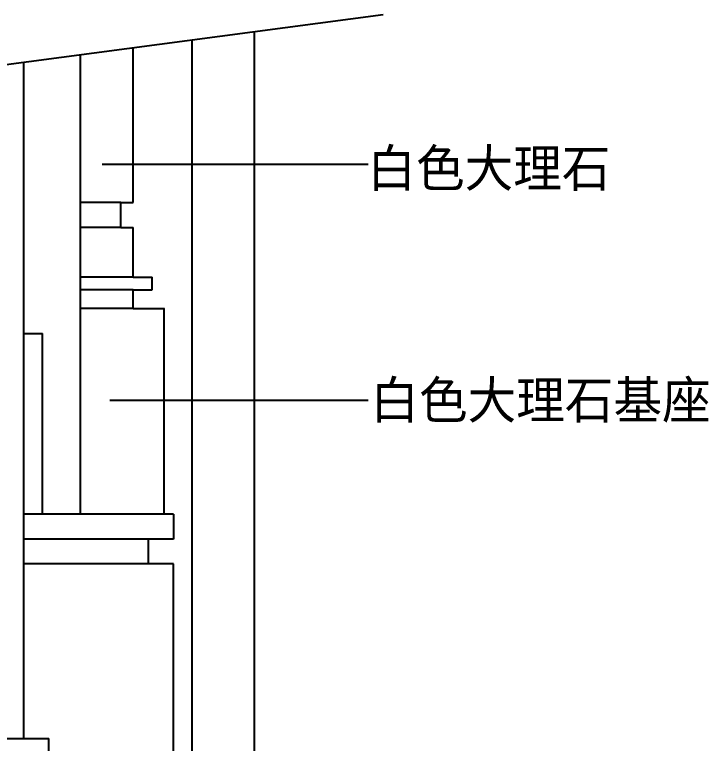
# Model space of a CAD drawing. Header units: metres. Extents: x 53 to 5323, y 88 to 7028.
# Drawn here: x 4209 to 5323, y 2441 to 3611 of the extents above; entities that cross this region are included whole.
import ezdxf

# ---------------------------------------------------------------- set-up
doc = ezdxf.new("R2010")
doc.units = ezdxf.units.M
for name, color, linetype in [('3', 3, 'Continuous'), ('4', 4, 'Continuous'), ('DIM', 3, 'Continuous'), ('TEXT', 3, 'Continuous')]:
    doc.layers.add(name, color=color, linetype=linetype)
doc.dimstyles.get("Standard").update_dxf_attribs({"dimtxt": 2.5, "dimasz": 2.5, "dimexe": 1.25, "dimexo": 0.625, "dimtad": 1, "dimcen": 2.5, "dimazin": 3, "dimtfac": 1, "dimtmove": 0, "dimatfit": 3})

msp = doc.modelspace()

# ---------------------------------------------------------------- linework, layer by layer
at = {"layer": '3'}
for p, q in [((4379.97, 3308.89), (4314.48, 3308.89)), ((4379.97, 3268.89), (4314.48, 3268.89)), ((4399.97, 3188.89), (4314.48, 3188.89)), ((4399.97, 3168.89), (4314.48, 3168.89)), ((4399.97, 3138.89), (4314.48, 3138.89)), ((4424.48, 2768.89), (4224.48, 2768.89)), ((4424.48, 2728.89), (4224.48, 2728.89))]:
    msp.add_line(p, q, dxfattribs=at)
at = {"layer": '4'}
for p, q in [((4594.48, 1522.47), (4594.48, 3583.17)), ((4494.48, 2008.89), (4494.48, 3569.91)), ((4399.97, 3308.89), (4399.97, 3557.38)), ((4314.48, 3546.05), (4314.48, 2808.89)), ((4224.48, 2448.89), (4224.48, 3534.12)), ((4379.97, 3268.89), (4379.97, 3308.89)), ((4379.97, 3308.89), (4399.97, 3308.89)), ((4379.97, 3268.89), (4399.97, 3268.89)), ((4399.97, 3188.89), (4399.97, 3268.89)), ((4399.97, 3188.89), (4429.97, 3188.89)), ((4429.97, 3168.89), (4429.97, 3188.89)), ((4399.97, 3168.89), (4429.97, 3168.89)), ((4399.97, 3138.89), (4399.97, 3168.89)), ((4399.97, 3138.89), (4449.97, 3138.89)), ((4449.48, 2808.89), (4449.48, 3138.89)), ((4224.48, 3098.89), (4254.48, 3098.89)), ((4254.48, 2808.89), (4254.48, 3098.89)), ((4464.48, 2808.89), (4224.48, 2808.89)), ((4464.48, 2808.89), (4464.48, 2768.89)), ((4424.48, 2728.89), (4424.48, 2768.89)), ((4464.48, 2768.89), (4424.48, 2768.89)), ((4464.48, 2728.89), (4424.48, 2728.89)), ((4464.48, 2008.89), (4464.48, 2728.89)), ((4094.48, 2448.89), (4264.48, 2448.89)), ((4264.48, 2408.89), (4264.48, 2448.89))]:
    msp.add_line(p, q, dxfattribs=at)
at = {"layer": 'DIM'}
msp.add_line((3589.99, 3450.01), (4800.87, 3610.52), dxfattribs=at)

# ---------------------------------------------------------------- texts
at = {"layer": 'TEXT'}
for s, p in [('白色大理石', (4775.6, 3334.07)), ('白色大理石基座', (4780.37, 2962))]:
    msp.add_text(s, height=60, dxfattribs=at).set_placement(p)

# ---------------------------------------------------------------- leaders
at = {"layer": 'DIM'}
for points in [[(4350.16, 3370.71), (4776.83, 3370.71)], [(4362.39, 2991.98), (4776.83, 2991.98)]]:
    msp.add_leader(points, dimstyle='Standard', dxfattribs=at)

doc.saveas('drawing.dxf')
